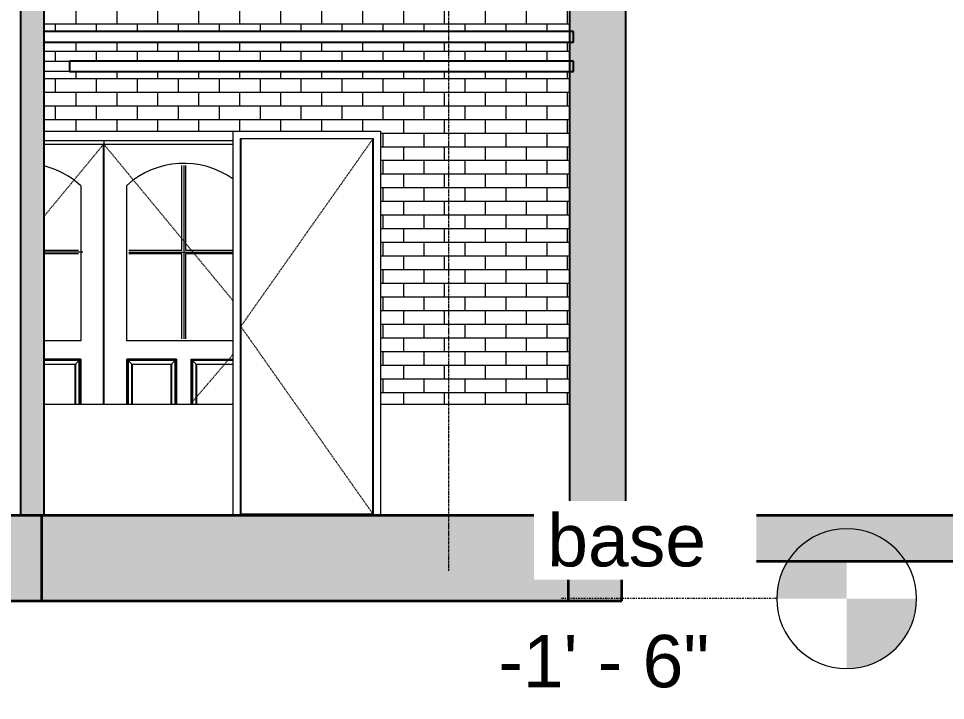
# Model space of a CAD drawing. Header units: inches. Extents: x -239 to 648, y -40 to 364.
# Drawn here: x 145.8 to 346.3, y -40 to 107.4 of the extents above; entities that cross this region are included whole.
import ezdxf

# ---------------------------------------------------------------- set-up
doc = ezdxf.new("R2010")
doc.units = ezdxf.units.IN
doc.header["$MEASUREMENT"] = 0
for name, pattern in [('Centre', [1.181102, 0.472441, -0.23622, 0.23622, -0.23622]), ('Elevation Swings', [0.11811, 0.07874, -0.03937]), ('Grid Line', [0.826772, 0.472441, -0.11811, 0.11811, -0.11811])]:
    doc.linetypes.add(name, pattern=pattern)
for name, color, linetype, lineweight in [('A-CLNG', 13, 'Continuous', 9), ('A-DOOR', 31, 'Continuous', 9), ('A-DOOR-FRAM', 31, 'Continuous', 9), ('A-FLOR', 192, 'Continuous', 9), ('A-FLOR-LEVL', 51, 'Continuous', 9), ('A-FLOR-PATT', 8, 'Continuous', 9), ('A-WALL', 113, 'Continuous', 9), ('A-WALL-PATT', 111, 'Continuous', 9), ('I-WALL', 2, 'Continuous', 9), ('S-GRID', 1, 'Continuous', 9)]:
    doc.layers.add(name, color=color, linetype=linetype, lineweight=lineweight)
doc.styles.add('Arial', font='arial.ttf', dxfattribs={"height": 11.338583})

# ---------------------------------------------------------------- blocks, each defined once
blk = doc.blocks.new('ExtDbl _9_ - 1810 x 2110mm-559207-Section 1')
at = {"layer": 'A-DOOR', "linetype": 'Elevation Swings'}
for p, q in [((164.23, 80.3), (151.36, 64.71)), ((192.23, 46.4), (164.23, 80.3)), ((182.94, 24), (192.23, 34.85))]:
    blk.add_line(p, q, dxfattribs=at)
at = {"layer": 'A-DOOR'}
for p, q in [((164.17, 24), (164.17, 80.3)), ((164.28, 80.3), (164.28, 24)), ((181.15, 57.32), (181.15, 75.65)), ((181.55, 75.65), (181.55, 38.21)), ((181.94, 75.65), (181.94, 57.32)), ((159.25, 71.35), (159.25, 37.74)), ((169.21, 37.74), (169.21, 71.35)), ((151.36, 57.32), (158.77, 57.32)), ((159.72, 56.93), (151.36, 56.93)), ((159.72, 56.93), (151.36, 56.93)), ((158.77, 56.54), (151.36, 56.54)), ((169.68, 57.32), (181.15, 57.32)), ((169.68, 56.93), (192.23, 56.93)), ((181.15, 56.54), (169.68, 56.54)), ((181.15, 38.21), (181.15, 56.54)), ((181.94, 57.32), (192.23, 57.32)), ((192.23, 56.54), (181.94, 56.54)), ((181.94, 56.54), (181.94, 38.21)), ((159.25, 37.74), (151.36, 37.74)), ((192.23, 37.74), (169.21, 37.74)), ((151.36, 33.8), (159.25, 33.8)), ((159.25, 33.8), (151.36, 33.8)), ((151.36, 33.68), (159.13, 33.68)), ((158.93, 33.48), (151.36, 33.48)), ((151.36, 32.7), (158.14, 32.7)), ((158.06, 32.62), (151.36, 32.62)), ((158.06, 24), (158.06, 32.62)), ((158.14, 32.7), (158.93, 33.48)), ((158.14, 32.7), (158.14, 24)), ((158.93, 24), (158.93, 33.48)), ((159.13, 33.68), (159.25, 33.8)), ((159.13, 33.68), (159.13, 24)), ((159.25, 33.8), (159.25, 24)), ((159.25, 24), (159.25, 33.8)), ((169.21, 33.8), (179.97, 33.8)), ((169.21, 24), (169.21, 33.8)), ((169.32, 33.68), (169.21, 33.8)), ((179.97, 33.8), (169.21, 33.8)), ((169.21, 33.8), (169.21, 24)), ((169.32, 24), (169.32, 33.68)), ((169.32, 33.68), (179.86, 33.68)), ((170.31, 32.7), (169.52, 33.48)), ((179.66, 33.48), (169.52, 33.48)), ((169.52, 33.48), (169.52, 24)), ((170.31, 24), (170.31, 32.7)), ((170.31, 32.7), (178.87, 32.7)), ((178.79, 32.62), (170.39, 32.62)), ((170.39, 32.62), (170.39, 24)), ((178.79, 24), (178.79, 32.62)), ((178.87, 32.7), (179.66, 33.48)), ((178.87, 32.7), (178.87, 24)), ((179.66, 24), (179.66, 33.48)), ((179.86, 33.68), (179.97, 33.8)), ((179.86, 33.68), (179.86, 24)), ((179.97, 33.8), (179.97, 24)), ((179.97, 24), (179.97, 33.8)), ((183.12, 33.8), (192.23, 33.8)), ((183.12, 24), (183.12, 33.8)), ((183.24, 33.68), (183.12, 33.8)), ((183.12, 33.8), (192.23, 33.8)), ((183.12, 24), (183.12, 33.8)), ((183.24, 24), (183.24, 33.68)), ((183.24, 33.68), (192.23, 33.68)), ((184.23, 32.7), (183.44, 33.48)), ((192.23, 33.48), (183.44, 33.48)), ((183.44, 33.48), (183.44, 24)), ((184.23, 24), (184.23, 32.7)), ((184.23, 32.7), (192.23, 32.7)), ((192.23, 32.62), (184.3, 32.62)), ((184.3, 32.62), (184.3, 24))]:
    blk.add_line(p, q, dxfattribs=at)
for centre, radius, start, end in [((146.9, 57.78), 18.34, 47.7108, 75.9036), ((181.55, 57.8), 18.33, 54.2558, 132.3233)]:
    blk.add_arc(centre, radius, start, end, dxfattribs=at)
at = {"layer": 'A-DOOR-FRAM'}
for p, q in [((151.36, 81.04), (192.23, 81.04)), ((151.36, 80.3), (192.23, 80.3)), ((164.23, 81.04), (164.23, 24))]:
    blk.add_line(p, q, dxfattribs=at)
blk = doc.blocks.new('Doors_IntSgl - 810x2110mm-639130-Section 1')
at = {"layer": 'A-DOOR', "linetype": 'Elevation Swings'}
for p, q in [((222.46, 81.42), (193.88, 40.87)), ((193.88, 40.87), (222.46, 0.31))]:
    blk.add_line(p, q, dxfattribs=at)
at = {"layer": 'A-DOOR'}
for p, q in [((222.46, 81.42), (193.88, 81.42)), ((193.88, 81.42), (193.88, 0.31)), ((222.46, 0.31), (222.46, 81.42)), ((193.88, 0.31), (222.46, 0.31))]:
    blk.add_line(p, q, dxfattribs=at)
at = {"layer": 'A-DOOR-FRAM'}
for p, q in [((192.23, 83.07), (224.12, 83.07)), ((192.23, 0), (192.23, 83.07)), ((224.12, 83.07), (224.12, 0)), ((193.8, 81.5), (222.54, 81.5)), ((193.8, 0), (193.8, 81.5)), ((222.54, 81.5), (222.54, 0))]:
    blk.add_line(p, q, dxfattribs=at)
blk = doc.blocks.new('Level - Standard-24867-Section 1')
at = {"layer": 'A-FLOR-LEVL'}
h = blk.add_hatch(color=256, dxfattribs=at)
edge = h.paths.add_edge_path()
edge.add_line((-115.12, 0), (-100, 0))
edge.add_arc((-115.12, 0), 15.12, 0, 90)
edge.add_line((-115.12, 15.12), (-115.12, 0))
h = blk.add_hatch(color=256, dxfattribs=at)
edge = h.paths.add_edge_path()
edge.add_line((-115.12, -15.12), (-115.12, 0))
edge.add_line((-115.12, 0), (-130.24, 0))
edge.add_arc((-115.12, 0), 15.12, 180, 270)
blk.add_circle((-115.12, 0), 15.12, dxfattribs=at)

msp = doc.modelspace()

# ---------------------------------------------------------------- hatches: boundary and pattern name
at = {"layer": 'A-FLOR-PATT'}
for points in [[(-59.47, -18.5), (264.8, -18.5), (264.8, 0), (-77.2, 0), (-77.2, -18.5)], [(272.52, -18.5), (276.32, -18.5), (276.32, 0), (150.8, 0), (150.8, -18.5), (189.53, -18.5)], [(445.29, -9.86), (445.29, 0), (271.09, 0), (271.09, -9.86), (438.52, -9.86)]]:
    msp.add_hatch(color=256, dxfattribs=at).paths.add_polyline_path(points)
at = {"layer": 'A-WALL-PATT'}
for points in [[(151.36, 0), (151.36, 120), (146.24, 120), (146.24, 0), (148.03, 0)], [(272.52, 0), (277.19, 0), (277.19, 120), (264.99, 120), (264.99, 0)]]:
    msp.add_hatch(color=256, dxfattribs=at).paths.add_polyline_path(points)
h = msp.add_hatch(dxfattribs=at)
h.set_pattern_fill('FP_1', color=256, style=0, pattern_type=2)
h.set_pattern_definition([(0, (25.379, 0), (0, 2.953), []), (90, (25.379, 0), (-4.429, 2.953), [2.953, -2.953])])
h.paths.add_polyline_path([(224.12, 24), (264.99, 24), (264.99, 96), (151.36, 96), (151.36, 83.07), (224.12, 83.07), (224.12, 51.17)])
h.paths.add_polyline_path([(224.12, 98.24), (264.99, 98.24), (264.99, 102.36), (151.36, 102.36), (151.36, 98.24), (192.23, 98.24)])
h.paths.add_polyline_path([(264.99, 104.61), (264.99, 110.27), (151.36, 110.27), (151.36, 104.61), (264.74, 104.61)])

# ---------------------------------------------------------------- linework, layer by layer
at = {"layer": 'A-CLNG', "lineweight": 25}
for p, q in [((265.86, 104.61), (151.36, 104.61)), ((265.86, 102.36), (265.86, 104.61)), ((151.36, 102.36), (265.86, 102.36)), ((265.86, 98.24), (156.8, 98.24)), ((156.8, 98.24), (156.8, 96)), ((265.86, 96), (265.86, 98.24)), ((156.8, 96), (265.86, 96))]:
    msp.add_line(p, q, dxfattribs=at)
at = {"layer": 'A-CLNG'}
for p, q in [((151.36, 98.24), (156.8, 98.24)), ((156.8, 96), (151.36, 96))]:
    msp.add_line(p, q, dxfattribs=at)
at = {"layer": 'A-FLOR', "lineweight": 35}
for p, q in [((445.29, 0), (-77.2, 0)), ((150.8, 0), (150.8, -18.5)), ((264.8, -18.5), (264.8, 0)), ((271.09, 0), (271.09, -9.86)), ((276.32, -18.5), (276.32, 0)), ((271.09, -9.86), (445.29, -9.86)), ((-77.2, -18.5), (276.32, -18.5))]:
    msp.add_line(p, q, dxfattribs=at)
at = {"layer": 'A-FLOR-LEVL', "linetype": 'Centre'}
msp.add_line((309.81, -18), (263.02, -18), dxfattribs=at)
at = {"layer": 'A-WALL', "lineweight": 25}
for p, q in [((264.99, 179.24), (264.99, 0)), ((277.19, 0), (277.19, 179.24))]:
    msp.add_line(p, q, dxfattribs=at)
at = {"layer": 'A-WALL'}
for p, q in [((151.36, 83.07), (192.23, 83.07)), ((192.23, 24), (151.36, 24)), ((192.23, 0), (192.23, 24)), ((264.99, 24), (224.12, 24)), ((224.12, 24), (224.12, 0))]:
    msp.add_line(p, q, dxfattribs=at)
at = {"layer": 'I-WALL', "lineweight": 25}
for p, q in [((146.24, 120), (146.24, 0)), ((151.36, 0), (151.36, 120))]:
    msp.add_line(p, q, dxfattribs=at)
at = {"layer": 'S-GRID', "linetype": 'Grid Line'}
msp.add_line((238.88, -12), (238.88, 216), dxfattribs=at)

# ---------------------------------------------------------------- block references
at = {"layer": 'A-DOOR'}
msp.add_blockref('ExtDbl _9_ - 1810 x 2110mm-559207-Section 1', (0, 0), dxfattribs=at)
at = {"layer": 'A-DOOR-FRAM'}
msp.add_blockref('Doors_IntSgl - 810x2110mm-639130-Section 1', (0, 0), dxfattribs=at)
at = {"layer": 'A-FLOR-LEVL', "extrusion": (0, 0, -1)}
msp.add_blockref('Level - Standard-24867-Section 1', (-209.81, -18), dxfattribs=at)

# ---------------------------------------------------------------- texts
at = {"layer": 'A-FLOR-LEVL', "insert": (249.62, -25.84), "char_height": 11.339, "width": 56.055, "attachment_point": 1, "style": 'Arial', "bg_fill": 3, "box_fill_scale": 1.25, "bg_fill_color": 256, "bg_fill_true_color": 13158600, "bg_fill_transparency": 0}
msp.add_mtext('-1\' - 6"', dxfattribs=at)

# ---------------------------------------------------------------- next in the draw order: texts
at = {"layer": 'A-FLOR-LEVL', "insert": (260.17, 0.31), "char_height": 11.339, "width": 42.42, "attachment_point": 1, "style": 'Arial', "bg_fill": 3, "box_fill_scale": 1.25, "bg_fill_color": 256, "bg_fill_true_color": 13158600, "bg_fill_transparency": 0}
msp.add_mtext('base', dxfattribs=at)

doc.saveas('drawing.dxf')
